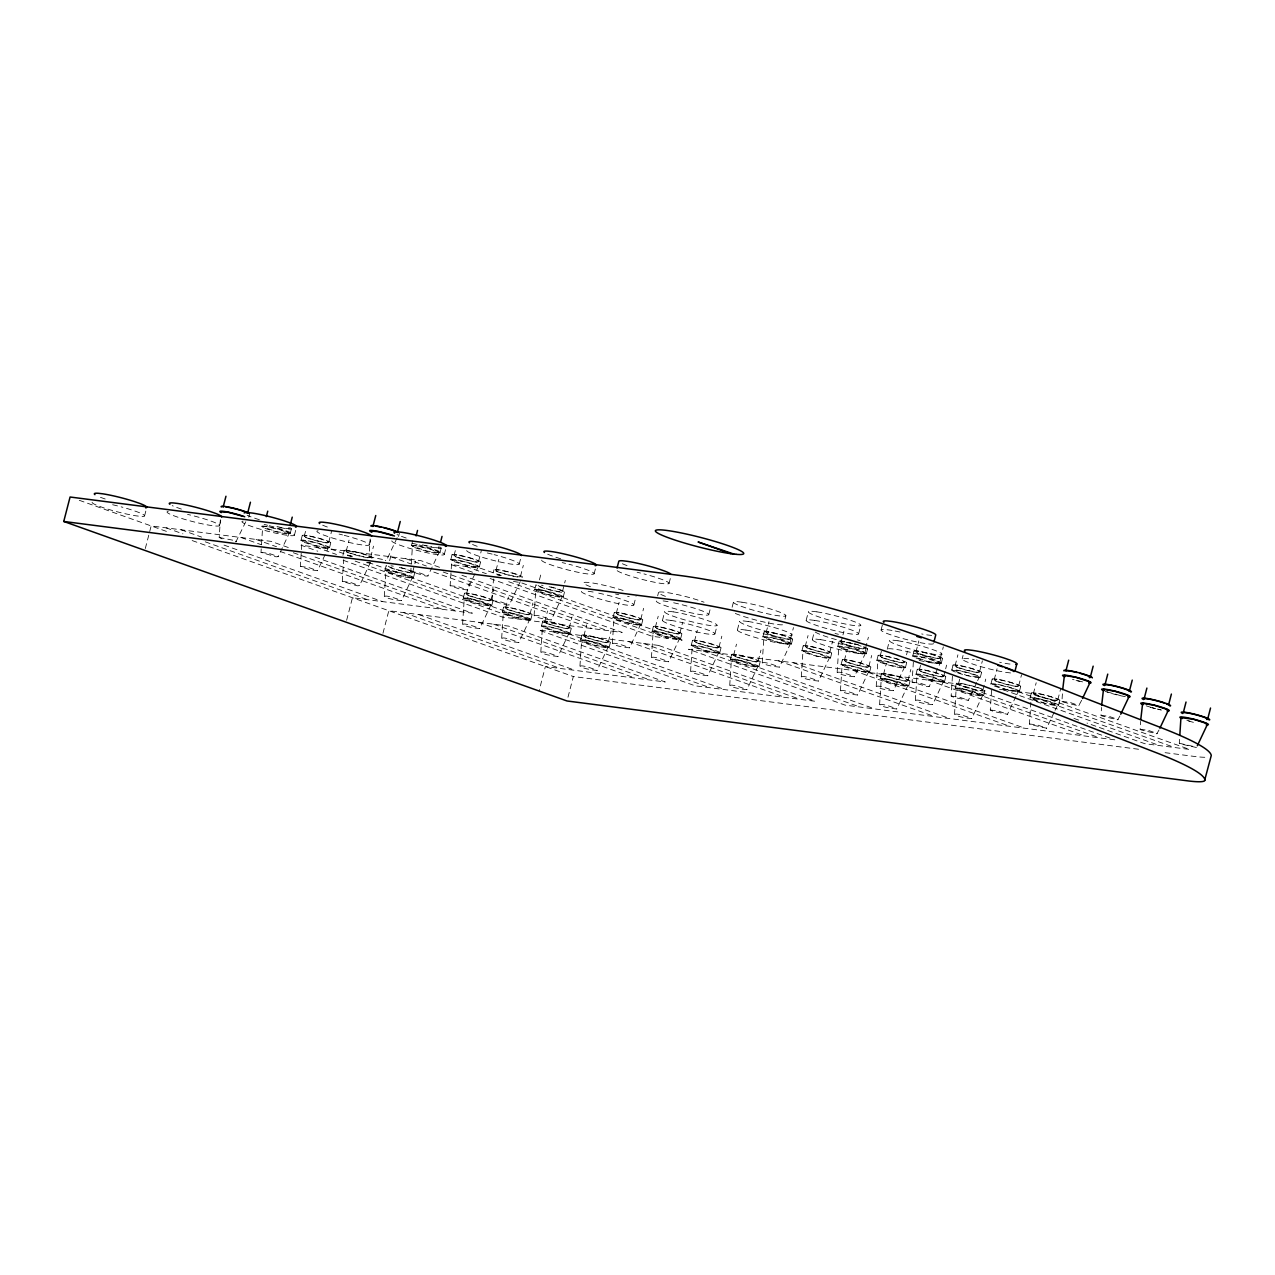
<?xml version="1.0" encoding="UTF-8"?>
<svg xmlns="http://www.w3.org/2000/svg" width="1275" height="1275" viewBox="0 0 1275 1275"><rect width="100%" height="100%" fill="white"/><g stroke="black" fill="none" stroke-linecap="round" stroke-linejoin="round"><path stroke-width="0.75" stroke-dasharray="5 3.75" d="M222.073 538.863L219.204 537.46L220.352 519.738M282.412 547.692L278.189 556.649L276.022 556.808L261.008 552.378L261.391 546.465M261.518 544.489L262.65 526.75L266.013 526.527L280.261 529.762L289.186 533.364L283.273 545.907M325.157 554.577L317.555 570.69L309.442 569.654L300.358 566.403L302.016 540.791L314.527 542.401L327.133 546.481L328.536 547.405L326.002 552.776M370.483 562.371L359.486 585.655L357.303 585.799L342.29 581.368L343.692 559.693M371.854 558.131L369.001 556.729L370.148 538.99M384.301 596.349L385.958 570.738L398.469 572.347L412.494 577.352L401.498 600.637C379.121 598.549 379.36 591.536 401.498 600.637M432.209 566.961L427.986 575.918L425.802 576.061L410.789 571.63L411.172 565.717M411.299 563.757L412.447 546.019L415.809 545.796L430.057 549.031L438.967 552.633L433.054 565.16M474.938 573.83L467.335 589.958L459.223 588.907L450.139 585.671L451.796 560.06L464.323 561.669L476.93 565.749L478.332 566.658L475.782 572.045M462.586 624.272L464.243 598.66L476.754 600.27L490.763 605.274L479.767 628.559C457.39 626.471 457.629 619.459 479.767 628.559M520.264 581.623L509.267 604.908L507.099 605.067L492.086 600.637L493.489 578.962M501.665 638.217L503.322 612.606L515.833 614.215L529.842 619.204L518.845 642.504C496.469 640.417 496.708 633.388 518.845 642.504M534.097 615.618L535.755 590.006L548.266 591.616L562.275 596.604L551.278 619.905C528.902 617.817 529.141 610.789 551.278 619.905M540.807 652.178L542.465 626.567L554.976 628.177L568.985 633.165L557.988 656.466C535.612 654.378 535.851 647.365 557.988 656.466M579.95 666.14L581.607 640.528L594.118 642.138L608.127 647.126L597.13 670.427C574.754 668.339 574.993 661.327 597.13 670.427M612.367 643.54L614.024 617.929L626.535 619.538L640.56 624.527L629.563 647.827C607.187 645.74 607.426 638.711 629.563 647.827M651.445 657.47L653.103 631.858L665.614 633.468L679.623 638.472L668.642 661.757C646.266 659.669 646.505 652.657 668.642 661.757M690.588 671.431L692.245 645.819L704.756 647.429L718.765 652.433L707.784 675.718C685.408 673.646 685.647 666.618 707.784 675.718M729.73 685.392L731.388 659.781L743.899 661.39L757.908 666.395L746.927 689.679C724.551 687.607 724.79 680.579 746.927 689.679M762.227 662.825L763.884 637.213L776.395 638.823L790.404 643.811L779.408 667.112C757.031 665.024 757.27 657.996 779.408 667.112M801.306 676.754L802.963 651.143L815.474 652.752L829.483 657.757L818.486 681.041C796.11 678.953 796.349 671.941 818.486 681.041M837.149 672.467L838.807 646.855L851.317 648.465L865.327 653.453L854.346 676.738C831.969 674.666 832.208 667.638 854.346 676.738M840.448 690.715L842.106 665.104L854.617 666.713L868.626 671.718L857.629 695.002C835.253 692.915 835.492 685.902 857.629 695.002M876.228 686.396L877.885 660.785L890.396 662.394L904.405 667.399L893.424 690.683C871.048 688.596 871.287 681.583 893.424 690.683M879.591 704.677L881.248 679.065L893.759 680.675L907.768 685.679L896.771 708.964C874.395 706.892 874.634 699.863 896.771 708.964M940.265 663.096L927.738 661.486L913.729 656.498L926.24 658.107L940.265 663.096L929.268 686.38L927.1 686.54L912.071 682.109L913.474 660.434M915.37 700.357L917.028 674.746L929.539 676.356L943.548 681.36L932.567 704.645C910.191 702.557 910.43 695.544 932.567 704.645M976.793 682.412L968.347 700.326L954.019 697.441L951.15 696.038L952.552 674.363M954.513 714.319L956.17 688.707L968.681 690.317L982.69 695.321L971.709 718.606C949.333 716.534 949.572 709.506 971.709 718.606M1015.936 696.373L1007.489 714.287L993.161 711.402L990.293 710L991.695 688.341M1054.234 712.135L1046.632 728.248L1030.343 724.567L1029.435 723.961L1030.837 702.302M1081.662 700.294L1078.586 705.904L1062.84 701.983L1061.932 701.393L1062.569 691.544M1119.88 716.024L1117.665 719.849L1101.903 715.928L1101.01 715.323L1101.52 707.45M1159.023 729.985L1156.808 733.81L1141.045 729.89L1140.153 729.284L1140.663 721.411M1196.476 747.533L1180.188 743.851L1179.295 743.245L1179.55 739.309M144.569 515.929L145.892 510.797M145.318 548.505L151.151 525.938L271.033 541.365L289.68 548.011M219.491 525.571L221.707 517.012M248.768 517.236L249.613 513.968M290.142 533.763L291.401 528.886M294.413 535.213L296.629 526.655M300.996 540.361L302.255 535.468M304.263 536.201L306.159 528.854M328.759 542.194L331.596 531.181M329.492 547.804L330.751 542.911M342.927 555.31L344.202 550.418M346.21 551.151L349.047 540.154M346.625 620.303L352.458 597.736L472.34 613.163L312.04 555.98M369.336 544.855L371.551 536.297M370.69 557.143L373.527 546.146M384.938 570.292L386.213 565.415M389.64 560.633L391.058 555.135M398.549 536.488L399.394 533.237M382.962 633.277L388.811 610.709L508.693 626.137L665.263 681.982L545.381 666.554L539.054 691.002M411.427 545.572L412.702 540.68M412.702 572.124L415.538 561.127M413.435 577.75L414.71 572.857M439.923 553.031L441.182 548.138M444.274 554.498L446.043 547.644M450.792 559.613L452.051 554.721M454.059 555.454L455.956 548.123M463.223 598.214L464.483 593.337M466.491 594.07L469.343 583.058M478.539 561.446L481.392 550.449M479.273 567.072L480.547 562.179M493.138 572.937L493.983 569.686M495.991 570.419L498.844 559.406M490.971 600.047L493.823 589.05M491.72 605.673L492.979 600.78M502.302 612.159L503.561 607.267M505.569 608L508.406 597.003M519.196 564.14L520.965 557.287M520.471 576.412L523.324 565.399M534.735 589.56L535.994 584.667M530.049 613.992L532.902 602.995M539.421 579.902L540.855 574.403M530.798 619.618L532.058 614.725M541.445 626.121L542.704 621.228M544.712 621.961L547.549 610.964M562.482 591.393L565.335 580.396M563.231 597.019L564.49 592.126M569.192 627.953L572.045 616.957M569.941 633.579L571.2 628.687M594.118 573.782L596.333 565.223M580.587 640.082L581.846 635.189M567.981 697.218L573.336 676.531L1141.412 749.62M583.854 635.922L586.691 624.925M613.004 617.482L614.279 612.59M608.334 641.915L611.187 630.918M616.287 613.323L619.124 602.326M609.083 647.541L610.342 642.648M633.834 605.019L636.034 596.477M640.767 619.315L643.62 608.318M641.5 624.941L642.775 620.048M657.645 595.887L658.522 592.461M652.083 631.428L653.358 626.535M655.35 627.268L658.203 616.255M669.04 583.424L670.825 576.571M662.474 620.303L664.689 611.745M679.846 633.245L682.683 622.248M680.579 638.871L681.854 633.978M691.225 645.389L692.5 640.496M694.492 641.229L697.345 630.217M708.757 614.662L710.972 606.103M714.908 633.946L717.124 625.387M718.988 647.222L721.825 636.209M719.722 652.832L720.997 647.939M732.121 607.235L733.46 602.103M737.396 629.946L739.612 621.387M730.368 659.35L731.643 654.457M733.635 655.191L736.488 644.178M762.864 636.767L764.123 631.874M758.131 661.183L760.968 650.17M766.132 632.607L768.984 621.61M758.864 666.793L760.139 661.916M785.002 619.172L785.894 615.745M790.612 638.6L793.464 627.587M789.831 643.588L792.046 635.03M791.361 644.226L792.62 639.333M806.167 620.303L808.382 611.745M801.943 650.696L803.202 645.819M805.21 646.553L808.047 635.54M812.318 639.588L814.087 632.735M829.69 652.529L832.543 641.532M830.439 658.155L831.698 653.262M837.787 646.409L839.062 641.516M841.054 642.249L842.488 636.751M842.95 634.918L843.907 631.252M841.086 664.673L842.345 659.781M844.353 660.514L847.19 649.501M858.601 633.946L860.816 625.387M865.55 648.242L868.387 637.229M864.753 653.23L866.538 646.393M866.283 653.868L867.542 648.975M868.833 666.506L871.686 655.493M869.582 672.116L870.841 667.223M881.089 629.946L882.427 624.814M876.865 660.338L878.124 655.462M880.133 656.195L882.029 648.847M887.241 649.23L889.456 640.672M880.228 678.635L881.487 673.742M883.495 674.475L886.332 663.462M906.525 654.84L907.465 651.174M905.362 667.797L906.621 662.904M912.709 656.051L913.984 651.158M907.975 680.467L910.828 669.455M915.992 651.892L918.829 640.895M908.724 686.077L909.983 681.201M916.008 674.316L917.267 669.423M919.275 670.156L921.172 662.809M940.472 657.884L943.325 646.871M939.691 662.873L941.906 654.314M941.205 663.51L942.48 658.617M943.771 676.133L945.189 670.634M945.668 668.801L946.608 665.136M944.504 681.758L945.763 676.866M951.788 669.981L953.062 665.104M955.055 665.837L957.907 654.824M962.179 658.872L963.055 655.446M955.15 688.277L956.409 683.384M958.418 684.117L960.314 676.77M979.551 671.813L982.387 660.817M980.284 677.439L981.559 672.547M982.913 690.11L985.75 679.097M983.647 695.72L984.906 690.827M990.93 683.958L992.205 679.065M994.197 679.798L997.05 668.785M1018.693 685.775L1021.53 674.778M1019.426 691.401L1020.701 686.508M1030.072 697.919L1031.348 693.026M1033.34 693.759L1036.192 682.747M1057.836 699.752L1060.672 688.739M1058.569 705.362L1059.844 700.469M235.859 541.987L247.382 518.463M397.178 537.715L386.182 561L385.289 560.41M977.638 680.627L979.327 677.041L974.929 674.873L960.362 670.937L952.808 670.427L966.817 675.431L979.327 677.041M1016.781 694.588L1018.47 691.002L1014.055 688.835L999.504 684.898L991.95 684.388L1005.959 689.393L1018.47 691.002M1055.078 710.334L1057.612 704.963L1056.226 704.039L1043.603 699.959L1031.092 698.349L1045.102 703.354L1057.612 704.963M219.204 537.46L233.532 540.345M289.186 533.364L276.675 531.755L262.65 526.75M261.008 552.378L269.105 553.414L278.189 556.649M328.536 547.405L316.025 545.796L302.016 540.791M300.358 566.403L308.47 567.455L317.555 570.69M369.001 556.729L383.329 559.597M342.29 581.368L350.402 582.42L359.486 585.655M438.967 552.633L426.456 551.023L412.447 546.019M410.789 571.63L418.901 572.682L427.986 575.918M412.494 577.352L399.968 575.742L385.958 570.738M478.332 566.658L465.805 565.048L451.796 560.06M450.139 585.671L458.251 586.707L467.335 589.958M492.086 600.637L500.198 601.673L509.267 604.908M490.763 605.274L478.252 603.665L464.243 598.66M562.275 596.604L549.764 594.995L535.755 590.006M529.842 619.204L517.331 617.594L503.322 612.606M568.985 633.165L556.474 631.555L542.465 626.567M640.56 624.527L628.033 622.917L614.024 617.929M608.127 647.126L595.616 645.517L581.607 640.528M679.623 638.472L667.112 636.863L653.103 631.858M718.765 652.433L706.254 650.824L692.245 645.819M790.404 643.811L777.893 642.202L763.884 637.213M757.908 666.395L745.397 664.785L731.388 659.781M829.483 657.757L816.972 656.147L802.963 651.143M865.327 653.453L852.816 651.844L838.807 646.855M868.626 671.718L856.115 670.108L842.106 665.104M904.405 667.399L891.894 665.789L877.885 660.785M912.071 682.109L920.183 683.145L929.268 686.38M907.768 685.679L895.257 684.069L881.248 679.065M943.548 681.36L931.037 679.75L917.028 674.746M951.15 696.038L959.262 697.09L968.347 700.326M982.69 695.321L970.179 693.712L956.17 688.707M990.293 710L998.405 711.052L1007.489 714.287M1061.932 701.393L1070.044 702.429L1079.128 705.665M1029.435 723.961L1037.547 725.013L1046.632 728.248M1101.01 715.323L1109.122 716.375L1118.191 719.61M1140.153 729.284L1148.265 730.336L1157.333 733.571M1179.295 743.245L1195.567 746.943M367.12 562.594L369.638 562.721M588.189 591.281L589.847 591.472A27.094 2.885 14.5 0 1 593.481 592.094M627.587 596.365L629.228 596.572M663.127 600.923L664.769 601.115A27.094 2.885 14.5 0 1 668.403 601.736M931.674 635.46L927.292 634.934A27.094 2.885 14.5 0 1 921.682 633.946M1010.023 664.052L1008.366 663.861A27.094 2.885 14.5 0 1 999.616 662.235M1010.549 672.945L1006.15 672.419A27.094 2.885 14.5 0 1 974.323 664.61L969.08 662.761A27.094 2.885 14.5 0 1 966.243 658.442L970.626 658.968A27.094 2.885 14.5 0 1 974.259 659.573M999.457 689.281L1033.164 693.616L1189.734 749.477L1144.791 743.692L1087.001 723.068M1114.812 739.835L845.086 705.123L688.516 649.262L958.242 683.974L1112.947 739.165M1165.079 752.68L1194.659 756.473A71.161 7.554 14.5 0 0 1208.381 757.127M497.091 574.786L499.896 575.28M347.31 555.533L351.502 556.251M517.682 577.033L514.686 576.507A14.726 1.562 14.5 0 1 500.438 572.778L497.617 571.774A14.726 1.562 14.5 0 1 496.278 569.479L498.7 569.782A14.726 1.562 14.5 0 1 516.024 574.053A14.726 1.562 14.5 0 1 521.794 577.384M513.427 581.4L516.502 581.942A14.726 1.562 14.5 0 0 518.925 582.245M367.981 557.781L364.905 557.239A14.726 1.562 14.5 0 1 350.657 553.509L347.82 552.521A14.726 1.562 14.5 0 1 346.497 550.21L348.92 550.513A14.726 1.562 14.5 0 1 364.602 554.274A14.726 1.562 14.5 0 1 372.698 557.876M1125.331 696.628L1122.351 696.086A14.726 1.562 14.5 0 1 1111.465 693.409M366.626 562.658L366.706 562.673A14.726 1.562 14.5 0 0 369.128 562.976M1082.571 681.886L1072.498 679.384M1119.992 695.449L1107.067 691.879M1157.477 709.043L1160.776 709.793M1152.425 707.737L1155.819 708.677M1146.209 705.84L1150.719 707.274M1186.866 720.279L1189.862 721.236M857.453 639.859L860.067 640.767M627.045 565.574L625.722 565.112A27.094 2.885 14.5 0 1 621.786 563.47M701.441 601.29L704.071 602.214M477.201 546.29L475.862 545.827A27.094 2.885 14.5 0 1 471.925 544.186M406.199 538.034L400.94 536.185A27.094 2.885 14.5 0 1 397.003 534.544M327.34 527.005L326.017 526.543A27.094 2.885 14.5 0 1 322.081 524.902M181.417 509.108L176.157 507.259A27.094 2.885 14.5 0 1 172.221 505.617M105.188 499.003L101.235 497.617A27.094 2.885 14.5 0 1 97.298 495.975M1105.266 691.369L1108.102 692.357M957.812 672.929L958.242 673.072A14.726 1.562 14.5 0 0 972.49 676.802L975.566 677.36A14.726 1.562 14.5 0 0 976.666 675.352A14.726 1.562 14.5 0 0 956.505 670.076L954.082 669.773A14.726 1.562 14.5 0 0 955.421 672.084M1018.183 691.688L1174.753 747.548M1003.202 689.759L1159.772 745.62M1073.948 718.415L1079.543 720.423M943.261 682.045L1099.831 737.906M928.28 680.117L1084.85 735.978M868.339 672.403L1024.909 728.264M853.342 670.475L1009.912 726.336M793.401 662.761L949.971 718.622M778.419 660.832L934.989 716.693M501.33 575.663L480.834 568.363L450.856 564.506L473.232 572.475M521.842 582.978L682.141 640.162L652.163 636.305L489.998 578.467M718.478 653.119L875.048 708.98M465.837 566.435L486.349 573.734M508.709 581.719L667.144 638.233M703.497 651.19L860.067 707.051M439.524 567.295L420.893 560.649L301.012 545.222L317.778 551.198M461.901 575.264L622.184 632.448L502.302 617.02L340.154 559.183M405.896 558.721L426.408 566.02M443.174 572.013L607.203 630.519M643.556 643.492L800.126 699.337M390.915 556.793L411.427 564.092M433.787 572.077L592.222 628.591M628.575 641.564L785.145 697.409M330.974 549.079L351.486 556.378M368.252 562.371L532.281 620.877M568.634 633.85L725.204 689.695M315.993 547.15L336.488 554.466M355.135 561.112L517.299 618.949M553.637 631.922L710.207 687.767M256.052 539.437L276.548 546.752M293.33 552.728L457.358 611.235M493.696 624.208L650.266 680.053M241.071 537.508L261.566 544.823M280.213 551.469L442.361 609.307M478.715 622.28L635.285 678.125M181.13 529.794L201.625 537.11M224.002 545.078L382.42 601.593M418.774 614.566L575.344 670.411M166.132 527.866L182.915 533.842M205.275 541.827L367.439 599.664M403.793 612.637L560.363 668.482M79.289 500.294L169.798 532.583M192.158 540.552L573.336 676.531M235.492 541.142L236.401 541.748M391.823 540.855A27.094 2.885 14.5 0 0 398.724 544.744L403.984 546.592A27.094 2.885 14.5 0 0 435.811 554.402L440.21 554.928A27.094 2.885 14.5 0 0 437.373 550.593L432.113 548.76A27.094 2.885 14.5 0 0 419.156 544.983M412.335 543.309A27.094 2.885 14.5 0 1 417.451 544.537M933.539 643.588A27.094 2.885 14.5 0 1 929.475 644.018L925.076 643.492A27.094 2.885 14.5 0 1 893.249 635.683L887.99 633.85A27.094 2.885 14.5 0 1 885.153 629.515L889.552 630.041A27.094 2.885 14.5 0 1 893.185 630.663M895.162 631.029A27.094 2.885 14.5 0 1 901.584 632.4M92.119 502.286A27.094 2.885 14.5 0 0 99.02 506.175L104.279 508.024A27.094 2.885 14.5 0 0 136.106 515.833L140.505 516.359A27.094 2.885 14.5 0 0 137.668 512.024L132.409 510.191A27.094 2.885 14.5 0 0 121.157 506.86M112.63 504.741A27.094 2.885 14.5 0 1 119.452 506.414M243.158 521.092A27.094 2.885 14.5 0 0 248.88 525.459L254.139 527.308A27.094 2.885 14.5 0 0 285.951 535.117L290.349 535.643A27.094 2.885 14.5 0 0 287.512 531.308L282.269 529.476A27.094 2.885 14.5 0 0 269.296 525.698M264.164 524.423A27.094 2.885 14.5 0 1 267.591 525.268M318.081 530.735A27.094 2.885 14.5 0 0 323.802 535.102L329.062 536.95A27.094 2.885 14.5 0 0 360.889 544.76L365.272 545.286A27.094 2.885 14.5 0 0 362.451 540.951L357.191 539.118A27.094 2.885 14.5 0 0 344.234 535.341M339.086 534.066A27.094 2.885 14.5 0 1 342.513 534.91M541.684 560.123A27.094 2.885 14.5 0 0 548.585 564.028L553.844 565.877A27.094 2.885 14.5 0 0 585.655 573.686L590.054 574.212A27.094 2.885 14.5 0 0 587.217 569.877L581.974 568.044A27.094 2.885 14.5 0 0 569.001 564.267M562.179 562.594A27.094 2.885 14.5 0 1 565.574 563.407M919.179 660.418A27.094 2.885 14.5 0 0 931.228 662.777L935.627 663.303A27.094 2.885 14.5 0 0 932.79 658.968L927.531 657.135A27.094 2.885 14.5 0 0 895.703 649.326L891.305 648.8A27.094 2.885 14.5 0 0 888.42 648.768M782.499 624.782A27.094 2.885 14.5 0 1 779.615 624.734L775.216 624.208A27.094 2.885 14.5 0 1 743.389 616.399L738.145 614.566A27.094 2.885 14.5 0 1 735.34 613.434M858.521 644.576A27.094 2.885 14.5 0 1 854.887 643.971M852.911 643.588A27.094 2.885 14.5 0 1 846.472 642.217M844.799 641.819A27.094 2.885 14.5 0 1 826.694 636.767L821.435 634.918A27.094 2.885 14.5 0 1 815.139 631.954M835.029 633.484A27.094 2.885 14.5 0 1 838.424 634.297M656.306 601.019A27.094 2.885 14.5 0 0 663.207 604.924L668.467 606.757A27.094 2.885 14.5 0 0 700.294 614.566L704.692 615.092A27.094 2.885 14.5 0 0 701.856 610.773L696.596 608.924A27.094 2.885 14.5 0 0 670.379 602.103M665.423 596.365A27.094 2.885 14.5 0 1 662.586 592.03L666.984 592.556A27.094 2.885 14.5 0 1 698.812 600.366M466.762 550.497A27.094 2.885 14.5 0 0 473.662 554.386L478.906 556.235A27.094 2.885 14.5 0 0 510.733 564.044L515.132 564.57A27.094 2.885 14.5 0 0 512.295 560.235L507.036 558.402A27.094 2.885 14.5 0 0 494.078 554.625M487.257 552.952A27.094 2.885 14.5 0 1 492.373 554.179M168.236 511.45A27.094 2.885 14.5 0 0 173.958 515.817L179.201 517.666A27.094 2.885 14.5 0 0 211.028 525.475L215.427 526.001A27.094 2.885 14.5 0 0 212.59 521.666L207.331 519.833A27.094 2.885 14.5 0 0 187.553 514.383M581.384 591.377A27.094 2.885 14.5 0 0 588.285 595.282L593.544 597.114A27.094 2.885 14.5 0 0 625.372 604.924L629.77 605.45A27.094 2.885 14.5 0 0 626.933 601.131L621.674 599.282A27.094 2.885 14.5 0 0 596.987 592.779M617.212 570.706A27.094 2.885 14.5 0 0 623.507 573.67L628.766 575.519A27.094 2.885 14.5 0 0 660.593 583.328L664.976 583.854A27.094 2.885 14.5 0 0 662.155 579.519L656.896 577.687A27.094 2.885 14.5 0 0 643.939 573.909M637.102 572.236A27.094 2.885 14.5 0 1 640.496 573.049M618.837 594.74A27.094 2.885 14.5 0 1 615.538 594.007M590.5 586.723A27.094 2.885 14.5 0 1 587.663 582.388L592.062 582.914A27.094 2.885 14.5 0 1 623.889 590.723M259.351 519.706A27.094 2.885 14.5 0 1 256.339 518.75L251.095 516.901A27.094 2.885 14.5 0 1 247.159 515.259M560.649 558.753A27.094 2.885 14.5 0 1 556.043 557.318L550.8 555.47A27.094 2.885 14.5 0 1 546.863 553.828M976.236 659.956A27.094 2.885 14.5 0 1 979.375 660.593M1193.4 722.335A14.726 1.562 14.5 0 1 1186.388 720.279M289.871 527.675A14.726 1.562 14.5 0 1 286.684 528.79L283.608 528.248A14.726 1.562 14.5 0 1 276.388 526.575M288.676 527.611A12.702 1.355 14.5 0 1 275.113 526.001M439.668 546.927A14.726 1.562 14.5 0 1 436.464 548.059L433.404 547.501A14.726 1.562 14.5 0 1 429.882 546.752M426.169 545.827A14.726 1.562 14.5 0 1 422.503 544.823M438.457 546.863A12.702 1.355 14.5 0 1 431.253 546.816M428.113 546.098A12.702 1.355 14.5 0 1 424.91 545.27M984.619 690.349A14.726 1.562 14.5 0 1 980.188 690.747L977.112 690.205A14.726 1.562 14.5 0 1 962.88 686.476L960.043 685.472A14.726 1.562 14.5 0 1 958.704 683.177L961.127 683.464A14.726 1.562 14.5 0 1 983.392 689.632M863.318 646.999A12.702 1.355 14.5 0 1 861.294 648.337A12.702 1.355 14.5 0 1 844.672 644.034A12.702 1.355 14.5 0 1 843.811 641.931M846.17 642.281A12.702 1.355 14.5 0 1 855.334 644.385M858.41 645.278A12.702 1.355 14.5 0 1 861.135 646.17M863.924 646.871A14.726 1.562 14.5 0 1 862.824 648.879L859.764 648.337A14.726 1.562 14.5 0 1 845.516 644.608L842.679 643.604A14.726 1.562 14.5 0 1 841.357 641.309L843.779 641.612A14.726 1.562 14.5 0 1 850.361 642.919M854.075 643.827A14.726 1.562 14.5 0 1 857.74 644.847M1079.766 681.392A14.726 1.562 14.5 0 1 1076.052 680.483M347.645 555.406A14.726 1.562 14.5 0 1 354.243 556.713M497.441 574.658A14.726 1.562 14.5 0 1 500.517 575.216M1161.493 710.048A14.726 1.562 14.5 0 1 1157.971 709.298M1154.257 708.374A14.726 1.562 14.5 0 1 1150.608 707.37M399.282 567.455A12.702 1.355 14.5 0 1 412.749 572.268A12.702 1.355 14.5 0 1 399.489 570.276A12.702 1.355 14.5 0 1 388.333 565.813M390.963 565.829A12.702 1.355 14.5 0 1 393.322 566.18M401.227 567.726A14.726 1.562 14.5 0 1 413.913 572.045A14.726 1.562 14.5 0 1 409.992 572.778L406.916 572.22A14.726 1.562 14.5 0 1 392.668 568.507L389.831 567.502A14.726 1.562 14.5 0 1 386.5 565.909M549.063 586.707A12.702 1.355 14.5 0 1 562.148 591.791A12.702 1.355 14.5 0 1 543.278 587.759A12.702 1.355 14.5 0 1 543.102 585.432M551.023 586.978A14.726 1.562 14.5 0 1 563.709 591.297A14.726 1.562 14.5 0 1 559.773 592.03L556.697 591.488A14.726 1.562 14.5 0 1 542.449 587.759L539.628 586.771A14.726 1.562 14.5 0 1 536.281 585.161M741.907 602.198L737.524 601.673A27.094 2.885 14.5 0 0 740.361 606.008L745.604 607.84A27.094 2.885 14.5 0 0 777.431 615.65L781.83 616.176A27.094 2.885 14.5 0 0 778.993 611.857L773.734 610.008A27.094 2.885 14.5 0 0 741.907 602.198M816.845 611.841L812.446 611.315A27.094 2.885 14.5 0 0 815.283 615.65L820.526 617.482A27.094 2.885 14.5 0 0 852.353 625.292L856.752 625.818A27.094 2.885 14.5 0 0 853.915 621.499L848.672 619.65A27.094 2.885 14.5 0 0 816.845 611.841M814.629 620.399L810.231 619.873A27.094 2.885 14.5 0 0 813.067 624.208L818.327 626.041A27.094 2.885 14.5 0 0 850.138 633.85L854.537 634.376A27.094 2.885 14.5 0 0 851.7 630.057L846.457 628.208A27.094 2.885 14.5 0 0 814.629 620.399M673.136 611.841L668.753 611.315A27.094 2.885 14.5 0 0 671.574 615.65L676.834 617.482A27.094 2.885 14.5 0 0 708.661 625.292L713.06 625.818A27.094 2.885 14.5 0 0 710.223 621.499L704.963 619.65A27.094 2.885 14.5 0 0 673.136 611.841M748.074 621.483L743.676 620.957A27.094 2.885 14.5 0 0 746.512 625.276L751.756 627.125A27.094 2.885 14.5 0 0 783.583 634.934L787.982 635.46A27.094 2.885 14.5 0 0 785.145 631.125L779.886 629.292A27.094 2.885 14.5 0 0 748.074 621.483M897.919 640.767L893.52 640.241A27.094 2.885 14.5 0 0 896.357 644.56L901.616 646.409A27.094 2.885 14.5 0 0 933.443 654.218L937.842 654.744A27.094 2.885 14.5 0 0 935.005 650.409L929.746 648.577A27.094 2.885 14.5 0 0 897.919 640.767M670.921 620.399L666.538 619.873A27.094 2.885 14.5 0 0 669.375 624.192L674.618 626.041A27.094 2.885 14.5 0 0 706.446 633.85L710.844 634.376A27.094 2.885 14.5 0 0 708.008 630.041L702.748 628.208A27.094 2.885 14.5 0 0 670.921 620.399M745.859 630.041L741.46 629.515A27.094 2.885 14.5 0 0 744.297 633.834L749.557 635.683A27.094 2.885 14.5 0 0 781.368 643.492L785.767 644.018A27.094 2.885 14.5 0 0 782.93 639.683L777.686 637.851A27.094 2.885 14.5 0 0 745.859 630.041M820.781 639.683L816.383 639.158A27.094 2.885 14.5 0 0 819.219 643.477L824.479 645.325A27.094 2.885 14.5 0 0 856.306 653.135L860.689 653.661A27.094 2.885 14.5 0 0 857.868 649.326L852.608 647.493A27.094 2.885 14.5 0 0 820.781 639.683M266.363 526.4L263.941 526.113A14.726 1.562 14.5 0 0 265.264 528.408L268.101 529.412A14.726 1.562 14.5 0 0 282.349 533.141L285.425 533.683A14.726 1.562 14.5 0 0 286.508 531.675A14.726 1.562 14.5 0 0 266.363 526.4M416.144 545.668L413.722 545.365A14.726 1.562 14.5 0 0 415.06 547.676L417.881 548.664A14.726 1.562 14.5 0 0 432.129 552.394L435.205 552.936A14.726 1.562 14.5 0 0 436.289 550.943A14.726 1.562 14.5 0 0 416.144 545.668M306.972 535.548L304.55 535.261A14.726 1.562 14.5 0 0 305.888 537.556L308.709 538.56A14.726 1.562 14.5 0 0 322.957 542.289L326.033 542.831A14.726 1.562 14.5 0 0 327.133 540.823A14.726 1.562 14.5 0 0 306.972 535.548M456.769 554.816L454.346 554.513A14.726 1.562 14.5 0 0 455.685 556.824L458.506 557.812A14.726 1.562 14.5 0 0 472.754 561.542L475.83 562.084A14.726 1.562 14.5 0 0 476.914 560.092A14.726 1.562 14.5 0 0 456.769 554.816M305.713 540.441L303.291 540.138A14.726 1.562 14.5 0 0 304.629 542.449L307.45 543.437A14.726 1.562 14.5 0 0 321.698 547.166L324.774 547.724A14.726 1.562 14.5 0 0 325.858 545.716A14.726 1.562 14.5 0 0 305.713 540.441M455.51 559.709L453.071 559.406A14.726 1.562 14.5 0 0 454.41 561.701L457.247 562.705A14.726 1.562 14.5 0 0 471.495 566.435L474.555 566.977A14.726 1.562 14.5 0 0 475.655 564.968A14.726 1.562 14.5 0 0 455.51 559.709M389.656 570.387L387.233 570.084A14.726 1.562 14.5 0 0 388.572 572.395L391.409 573.383A14.726 1.562 14.5 0 0 405.641 577.113L408.717 577.671A14.726 1.562 14.5 0 0 409.817 575.663A14.726 1.562 14.5 0 0 389.656 570.387M539.452 589.656L537.03 589.353A14.726 1.562 14.5 0 0 538.369 591.648L541.19 592.652A14.726 1.562 14.5 0 0 555.438 596.381L558.514 596.923A14.726 1.562 14.5 0 0 559.597 594.915A14.726 1.562 14.5 0 0 539.452 589.656M469.2 593.417L466.777 593.114A14.726 1.562 14.5 0 0 468.116 595.425L470.937 596.429A14.726 1.562 14.5 0 0 485.185 600.143L488.261 600.7A14.726 1.562 14.5 0 0 489.361 598.692A14.726 1.562 14.5 0 0 469.2 593.417M618.997 612.685L616.574 612.383A14.726 1.562 14.5 0 0 617.897 614.678L620.734 615.682A14.726 1.562 14.5 0 0 634.982 619.411L638.058 619.953A14.726 1.562 14.5 0 0 639.142 617.945A14.726 1.562 14.5 0 0 618.997 612.685M768.841 631.97L766.418 631.667A14.726 1.562 14.5 0 0 767.757 633.962L770.578 634.966A14.726 1.562 14.5 0 0 784.826 638.695L787.902 639.237A14.726 1.562 14.5 0 0 789.002 637.229A14.726 1.562 14.5 0 0 768.841 631.97M918.701 651.254L916.279 650.951A14.726 1.562 14.5 0 0 917.602 653.246L920.438 654.25A14.726 1.562 14.5 0 0 934.687 657.98L937.762 658.522A14.726 1.562 14.5 0 0 938.846 656.513A14.726 1.562 14.5 0 0 918.701 651.254M467.941 598.31L465.518 598.007A14.726 1.562 14.5 0 0 466.857 600.318L469.678 601.306A14.726 1.562 14.5 0 0 483.926 605.035L487.002 605.593A14.726 1.562 14.5 0 0 488.086 603.585A14.726 1.562 14.5 0 0 467.941 598.31M617.722 617.578L615.299 617.275A14.726 1.562 14.5 0 0 616.638 619.57L619.475 620.574A14.726 1.562 14.5 0 0 633.707 624.304L636.783 624.846A14.726 1.562 14.5 0 0 637.883 622.837A14.726 1.562 14.5 0 0 617.722 617.578M767.582 636.863L765.159 636.56A14.726 1.562 14.5 0 0 766.498 638.855L769.319 639.859A14.726 1.562 14.5 0 0 783.567 643.588L786.643 644.13A14.726 1.562 14.5 0 0 787.727 642.122A14.726 1.562 14.5 0 0 767.582 636.863M842.504 646.505L840.082 646.202A14.726 1.562 14.5 0 0 841.42 648.497L844.241 649.501A14.726 1.562 14.5 0 0 858.489 653.23L861.565 653.772A14.726 1.562 14.5 0 0 862.649 651.764A14.726 1.562 14.5 0 0 842.504 646.505M917.426 656.147L915.004 655.844A14.726 1.562 14.5 0 0 916.343 658.139L919.179 659.143A14.726 1.562 14.5 0 0 933.427 662.873L936.488 663.414A14.726 1.562 14.5 0 0 937.587 661.406A14.726 1.562 14.5 0 0 917.426 656.147M508.279 607.362L505.856 607.059A14.726 1.562 14.5 0 0 507.195 609.37L510.016 610.358A14.726 1.562 14.5 0 0 524.264 614.088L527.34 614.63A14.726 1.562 14.5 0 0 528.424 612.637A14.726 1.562 14.5 0 0 508.279 607.362M658.075 626.615L655.653 626.328A14.726 1.562 14.5 0 0 656.976 628.623L659.812 629.627A14.726 1.562 14.5 0 0 674.061 633.34L677.137 633.898A14.726 1.562 14.5 0 0 678.22 631.89A14.726 1.562 14.5 0 0 658.075 626.615M807.92 645.899L805.497 645.612A14.726 1.562 14.5 0 0 806.836 647.907L809.657 648.911A14.726 1.562 14.5 0 0 823.905 652.625L826.981 653.183A14.726 1.562 14.5 0 0 828.065 651.174A14.726 1.562 14.5 0 0 807.92 645.899M882.842 655.541L880.419 655.254A14.726 1.562 14.5 0 0 881.758 657.549L884.595 658.553A14.726 1.562 14.5 0 0 898.827 662.267L901.903 662.825A14.726 1.562 14.5 0 0 903.003 660.817A14.726 1.562 14.5 0 0 882.842 655.541M957.78 665.183L955.358 664.881A14.726 1.562 14.5 0 0 956.68 667.192L959.517 668.196A14.726 1.562 14.5 0 0 973.765 671.909L976.841 672.467A14.726 1.562 14.5 0 0 977.925 670.459A14.726 1.562 14.5 0 0 957.78 665.183M507.02 612.255L504.597 611.952A14.726 1.562 14.5 0 0 505.92 614.247L508.757 615.251A14.726 1.562 14.5 0 0 523.005 618.981L526.081 619.523A14.726 1.562 14.5 0 0 527.165 617.514A14.726 1.562 14.5 0 0 507.02 612.255M656.8 631.508L654.378 631.205A14.726 1.562 14.5 0 0 655.717 633.516L658.538 634.504A14.726 1.562 14.5 0 0 672.786 638.233L675.862 638.791A14.726 1.562 14.5 0 0 676.961 636.783A14.726 1.562 14.5 0 0 656.8 631.508M806.661 650.792L804.238 650.489A14.726 1.562 14.5 0 0 805.561 652.8L808.398 653.788A14.726 1.562 14.5 0 0 822.646 657.518L825.722 658.075A14.726 1.562 14.5 0 0 826.806 656.067A14.726 1.562 14.5 0 0 806.661 650.792M881.583 660.434L879.16 660.131A14.726 1.562 14.5 0 0 880.499 662.442L883.32 663.43A14.726 1.562 14.5 0 0 897.568 667.16L900.644 667.717A14.726 1.562 14.5 0 0 901.728 665.709A14.726 1.562 14.5 0 0 881.583 660.434M547.421 621.323L544.999 621.021A14.726 1.562 14.5 0 0 546.337 623.332L549.158 624.32A14.726 1.562 14.5 0 0 563.407 628.049L566.482 628.591A14.726 1.562 14.5 0 0 567.566 626.599A14.726 1.562 14.5 0 0 547.421 621.323M697.218 640.576L694.795 640.289A14.726 1.562 14.5 0 0 696.118 642.584L698.955 643.588A14.726 1.562 14.5 0 0 713.203 647.317L716.279 647.859A14.726 1.562 14.5 0 0 717.363 645.851A14.726 1.562 14.5 0 0 697.218 640.576M847.062 659.86L844.64 659.573A14.726 1.562 14.5 0 0 845.978 661.868L848.799 662.873A14.726 1.562 14.5 0 0 863.048 666.602L866.123 667.144A14.726 1.562 14.5 0 0 867.207 665.136A14.726 1.562 14.5 0 0 847.062 659.86M921.984 669.502L919.562 669.216A14.726 1.562 14.5 0 0 920.901 671.511L923.738 672.515A14.726 1.562 14.5 0 0 937.97 676.244L941.046 676.786A14.726 1.562 14.5 0 0 942.145 674.778A14.726 1.562 14.5 0 0 921.984 669.502M996.923 679.145L994.5 678.858A14.726 1.562 14.5 0 0 995.823 681.153L998.66 682.157A14.726 1.562 14.5 0 0 1012.908 685.87L1015.984 686.428A14.726 1.562 14.5 0 0 1017.067 684.42A14.726 1.562 14.5 0 0 996.923 679.145M546.162 626.216L543.74 625.913A14.726 1.562 14.5 0 0 545.062 628.208L547.899 629.212A14.726 1.562 14.5 0 0 562.148 632.942L565.223 633.484A14.726 1.562 14.5 0 0 566.307 631.476A14.726 1.562 14.5 0 0 546.162 626.216M695.943 645.469L693.52 645.166A14.726 1.562 14.5 0 0 694.859 647.477L697.68 648.481A14.726 1.562 14.5 0 0 711.928 652.194L715.004 652.752A14.726 1.562 14.5 0 0 716.104 650.744A14.726 1.562 14.5 0 0 695.943 645.469M845.803 664.753L843.381 664.45A14.726 1.562 14.5 0 0 844.703 666.761L847.54 667.749A14.726 1.562 14.5 0 0 861.788 671.479L864.864 672.037A14.726 1.562 14.5 0 0 865.948 670.028A14.726 1.562 14.5 0 0 845.803 664.753M920.725 674.395L918.303 674.092A14.726 1.562 14.5 0 0 919.642 676.403L922.462 677.392A14.726 1.562 14.5 0 0 936.711 681.121L939.787 681.679A14.726 1.562 14.5 0 0 940.87 679.671A14.726 1.562 14.5 0 0 920.725 674.395M995.648 684.038L993.225 683.735A14.726 1.562 14.5 0 0 994.564 686.046L997.385 687.034A14.726 1.562 14.5 0 0 1011.633 690.763L1014.709 691.321A14.726 1.562 14.5 0 0 1015.808 689.313A14.726 1.562 14.5 0 0 995.648 684.038M586.564 635.285L584.141 634.982A14.726 1.562 14.5 0 0 585.48 637.293L588.301 638.281A14.726 1.562 14.5 0 0 602.549 642.01L605.625 642.552A14.726 1.562 14.5 0 0 606.709 640.56A14.726 1.562 14.5 0 0 586.564 635.285M736.36 654.537L733.938 654.25A14.726 1.562 14.5 0 0 735.261 656.545L738.097 657.549A14.726 1.562 14.5 0 0 752.346 661.279L755.406 661.821A14.726 1.562 14.5 0 0 756.505 659.812A14.726 1.562 14.5 0 0 736.36 654.537M886.205 673.822L883.782 673.535A14.726 1.562 14.5 0 0 885.121 675.83L887.942 676.834A14.726 1.562 14.5 0 0 902.19 680.563L905.266 681.105A14.726 1.562 14.5 0 0 906.35 679.097A14.726 1.562 14.5 0 0 886.205 673.822M1036.065 693.106L1033.642 692.819A14.726 1.562 14.5 0 0 1034.965 695.114L1037.802 696.118A14.726 1.562 14.5 0 0 1052.05 699.847L1055.126 700.389A14.726 1.562 14.5 0 0 1056.21 698.381A14.726 1.562 14.5 0 0 1036.065 693.106M585.305 640.178L582.882 639.875A14.726 1.562 14.5 0 0 584.205 642.17L587.042 643.174A14.726 1.562 14.5 0 0 601.29 646.903L604.366 647.445A14.726 1.562 14.5 0 0 605.45 645.437A14.726 1.562 14.5 0 0 585.305 640.178M735.085 659.43L732.663 659.127A14.726 1.562 14.5 0 0 734.002 661.438L736.822 662.442A14.726 1.562 14.5 0 0 751.071 666.156L754.147 666.713A14.726 1.562 14.5 0 0 755.246 664.705A14.726 1.562 14.5 0 0 735.085 659.43M884.946 678.714L882.523 678.412A14.726 1.562 14.5 0 0 883.846 680.722L886.683 681.727A14.726 1.562 14.5 0 0 900.931 685.44L904.007 685.998A14.726 1.562 14.5 0 0 905.091 683.99A14.726 1.562 14.5 0 0 884.946 678.714M959.868 688.357L957.445 688.054A14.726 1.562 14.5 0 0 958.784 690.365L961.605 691.369A14.726 1.562 14.5 0 0 975.853 695.082L978.929 695.64A14.726 1.562 14.5 0 0 980.013 693.632A14.726 1.562 14.5 0 0 959.868 688.357M1034.79 697.999L1032.368 697.696A14.726 1.562 14.5 0 0 1033.706 700.007L1036.527 701.011A14.726 1.562 14.5 0 0 1050.775 704.724L1053.851 705.282A14.726 1.562 14.5 0 0 1054.951 703.274A14.726 1.562 14.5 0 0 1034.79 697.999M658.538 645.421L538.656 629.993L695.226 685.838L815.107 701.266L658.538 645.421M738.066 657.262A12.702 1.355 14.5 0 0 758.019 661.518A12.702 1.355 14.5 0 0 741.588 655.78A12.702 1.355 14.5 0 0 738.066 657.262M770.546 634.679A12.702 1.355 14.5 0 0 790.5 638.934A12.702 1.355 14.5 0 0 774.068 633.197A12.702 1.355 14.5 0 0 770.546 634.679M509.984 610.072A12.702 1.355 14.5 0 0 529.938 614.327A12.702 1.355 14.5 0 0 513.506 608.589A12.702 1.355 14.5 0 0 509.984 610.072M962.832 686.189A12.702 1.355 14.5 0 0 982.786 690.444A12.702 1.355 14.5 0 0 966.354 684.707A12.702 1.355 14.5 0 0 962.832 686.189M998.628 681.87A12.702 1.355 14.5 0 0 1018.582 686.109A12.702 1.355 14.5 0 0 1002.15 680.388A12.702 1.355 14.5 0 0 998.628 681.87M923.69 672.228A12.702 1.355 14.5 0 0 943.643 676.467A12.702 1.355 14.5 0 0 927.212 670.746A12.702 1.355 14.5 0 0 923.69 672.228M848.767 662.586A12.702 1.355 14.5 0 0 868.721 666.841A12.702 1.355 14.5 0 0 852.29 661.103A12.702 1.355 14.5 0 0 848.767 662.586M308.678 538.273A12.702 1.355 14.5 0 0 328.631 542.528A12.702 1.355 14.5 0 0 312.2 536.791A12.702 1.355 14.5 0 0 308.678 538.273M920.407 653.963A12.702 1.355 14.5 0 0 940.36 658.219A12.702 1.355 14.5 0 0 923.929 652.481A12.702 1.355 14.5 0 0 920.407 653.963M350.625 553.222A12.702 1.355 14.5 0 0 370.579 557.478A12.702 1.355 14.5 0 0 354.147 551.74A12.702 1.355 14.5 0 0 350.625 553.222M470.905 596.126A12.702 1.355 14.5 0 0 490.859 600.382A12.702 1.355 14.5 0 0 474.428 594.66A12.702 1.355 14.5 0 0 470.905 596.126M500.406 572.491A12.702 1.355 14.5 0 0 520.359 576.746A12.702 1.355 14.5 0 0 503.928 571.009A12.702 1.355 14.5 0 0 500.406 572.491M659.781 629.34A12.702 1.355 14.5 0 0 679.734 633.579A12.702 1.355 14.5 0 0 663.303 627.858A12.702 1.355 14.5 0 0 659.781 629.34M549.127 624.033A12.702 1.355 14.5 0 0 569.08 628.288A12.702 1.355 14.5 0 0 552.649 622.551A12.702 1.355 14.5 0 0 549.127 624.033M620.702 615.395A12.702 1.355 14.5 0 0 640.656 619.65A12.702 1.355 14.5 0 0 624.224 613.913A12.702 1.355 14.5 0 0 620.702 615.395M887.91 676.547A12.702 1.355 14.5 0 0 907.864 680.802A12.702 1.355 14.5 0 0 891.432 675.065A12.702 1.355 14.5 0 0 887.91 676.547M809.625 648.608A12.702 1.355 14.5 0 0 829.579 652.864A12.702 1.355 14.5 0 0 813.147 647.142A12.702 1.355 14.5 0 0 809.625 648.608M698.923 643.301A12.702 1.355 14.5 0 0 718.877 647.557A12.702 1.355 14.5 0 0 702.445 641.819A12.702 1.355 14.5 0 0 698.923 643.301M1037.77 695.831A12.702 1.355 14.5 0 0 1057.724 700.087A12.702 1.355 14.5 0 0 1041.293 694.349A12.702 1.355 14.5 0 0 1037.77 695.831M959.485 667.893A12.702 1.355 14.5 0 0 979.439 672.148A12.702 1.355 14.5 0 0 963.008 666.427A12.702 1.355 14.5 0 0 959.485 667.893M588.269 637.994A12.702 1.355 14.5 0 0 608.223 642.249A12.702 1.355 14.5 0 0 591.791 636.512A12.702 1.355 14.5 0 0 588.269 637.994M458.474 557.526A12.702 1.355 14.5 0 0 478.428 561.781A12.702 1.355 14.5 0 0 461.996 556.043A12.702 1.355 14.5 0 0 458.474 557.526M884.547 658.251A12.702 1.355 14.5 0 0 904.501 662.506A12.702 1.355 14.5 0 0 888.069 656.784A12.702 1.355 14.5 0 0 884.547 658.251"/><path stroke-width="1.5" d="M1062.697 689.568L1064.418 675.415L1076.1 677.392L1088.707 681.456L1090.109 682.38L1082.507 698.509M1101.648 705.473L1103.497 689.345L1115.179 691.321L1127.785 695.401L1129.188 696.325L1120.725 714.239M1140.79 719.435L1142.639 703.306L1154.321 705.282L1166.928 709.362L1168.33 710.287L1159.868 728.2M1179.805 735.372L1180.953 717.634L1193.464 719.243L1206.07 723.323L1207.473 724.248L1197.321 745.748M1204.843 780.459L1204.923 780.013A213.132 22.647 14.5 0 0 1154.863 752.17L1074.761 721.092A1227.427 130.433 14.5 0 0 1003.584 693.584L978.228 684.181A1227.427 130.433 14.5 0 0 897.584 655.302L880.754 649.628A167.694 17.818 14.5 0 0 672.786 599.84L63.75 521.459L70.077 497.011L679.097 575.392A167.694 17.818 14.5 0 1 887.081 625.164L903.895 630.854A1227.427 130.433 14.5 0 1 984.555 659.717L1009.912 669.136A1227.427 130.433 14.5 0 1 1081.072 696.644L1161.19 727.722A213.132 22.647 14.5 0 1 1211.25 755.565L1204.508 780.842A71.161 7.554 14.5 0 1 1188.332 780.938L567.008 700.979L63.75 521.459M223.109 507.243L225.962 496.246M250.442 502.238L247.605 513.235A12.702 1.355 14.5 0 0 238.967 509.825A12.702 1.355 14.5 0 0 225.866 506.94M266.332 516.662L267.75 511.148M290.349 524.487L292.246 517.14M372.906 526.511L375.758 515.514M400.238 521.491L397.386 532.504A12.702 1.355 14.5 0 0 383.966 527.818M416.128 535.914L417.547 530.416M440.608 541.907L442.027 536.408M617.052 568.06L618.821 561.223A27.094 2.885 14.5 0 1 622.885 560.793L627.284 561.319A27.094 2.885 14.5 0 1 659.111 569.128L664.355 570.961A27.094 2.885 14.5 0 1 670.65 573.941M933.969 641.883L935.738 635.03A27.094 2.885 14.5 0 0 928.853 631.141L923.594 629.292A27.094 2.885 14.5 0 0 891.767 621.483L887.368 620.957A27.094 2.885 14.5 0 0 883.91 622.312M1015.059 670.809L1016.828 663.956M1068.689 660.179L1065.836 671.176A12.702 1.355 14.5 0 1 1076.913 672.483M1090.316 677.168L1093.169 666.156M1107.752 674.108L1104.915 685.121A12.702 1.355 14.5 0 1 1117.585 686.827A12.702 1.355 14.5 0 1 1129.283 691.433M1129.395 691.098L1132.248 680.101M1146.894 688.07L1144.058 699.082A12.702 1.355 14.5 0 1 1150.528 699.369A12.702 1.355 14.5 0 1 1164.123 703.003M1168.538 705.059L1171.39 694.062M1183.678 711.211L1186.037 702.031M1207.68 719.036L1210.533 708.023M220.862 511.849L228.416 512.343L242.983 516.295M1089.28 682.747L1090.109 682.38M1128.359 696.692L1129.188 696.325M1167.502 710.653L1168.33 710.287M1206.644 724.614L1207.473 724.248M392.764 535.548L378.197 531.611L370.658 531.117L372.045 532.026M1005.082 667.702L1007.712 668.61A27.094 2.885 14.5 0 1 1014.008 671.59M733.874 554.083L698.078 541.987L730.926 553.701M1180.953 717.634L1182.339 718.558M1141.81 703.673L1143.197 704.597M1102.668 689.711L1104.054 690.636M1063.589 675.782L1064.976 676.69M445.31 546.401A27.094 2.885 14.5 0 0 439.588 542.034L434.329 540.202A27.094 2.885 14.5 0 0 402.502 532.392L398.103 531.866A27.094 2.885 14.5 0 0 394.644 533.221M145.605 507.832A27.094 2.885 14.5 0 0 139.883 503.466L134.624 501.633A27.094 2.885 14.5 0 0 102.797 493.823L98.398 493.297A27.094 2.885 14.5 0 0 94.94 494.652M295.449 527.117A27.094 2.885 14.5 0 0 289.728 522.75L284.468 520.917A27.094 2.885 14.5 0 0 252.657 513.108L248.258 512.582A27.094 2.885 14.5 0 0 244.194 513.012M469.582 542.863A27.094 2.885 14.5 0 1 473.041 541.508L477.424 542.034A27.094 2.885 14.5 0 1 509.251 549.844L514.51 551.677A27.094 2.885 14.5 0 1 521.411 555.581M595.154 565.686A27.094 2.885 14.5 0 0 589.433 561.319L584.173 559.486A27.094 2.885 14.5 0 0 552.362 551.677L547.963 551.151A27.094 2.885 14.5 0 0 544.505 552.505M169.878 504.294A27.094 2.885 14.5 0 1 173.336 502.94L177.719 503.466A27.094 2.885 14.5 0 1 209.546 511.275L214.806 513.108A27.094 2.885 14.5 0 1 221.707 517.012M319.722 523.579A27.094 2.885 14.5 0 1 323.181 522.224L327.579 522.75A27.094 2.885 14.5 0 1 359.407 530.559L364.65 532.392A27.094 2.885 14.5 0 1 371.551 536.297M997.863 665.343A27.094 2.885 14.5 0 1 1002.453 666.777M1015.649 664.418A27.094 2.885 14.5 0 0 1009.927 660.052L1004.668 658.219A27.094 2.885 14.5 0 0 972.841 650.409L968.458 649.883A27.094 2.885 14.5 0 0 965 651.238M916.773 636.416A27.094 2.885 14.5 0 1 921.379 637.851M1183.312 712.709A12.702 1.355 14.5 0 1 1199.042 715.626A12.702 1.355 14.5 0 1 1206.628 719.467M1209.003 720.008A14.726 1.562 14.5 0 0 1203.233 716.678A14.726 1.562 14.5 0 0 1185.909 712.39L1183.487 712.103A14.726 1.562 14.5 0 0 1182.722 713.506M1206.134 724.853A14.726 1.562 14.5 0 0 1203.457 722.064A14.726 1.562 14.5 0 0 1184.65 717.283L1182.228 716.98A14.726 1.562 14.5 0 0 1181.447 718.399M221.404 507.004A14.726 1.562 14.5 0 1 223.412 506.303L225.834 506.605A14.726 1.562 14.5 0 1 249.326 513.474M221.372 512.614A14.726 1.562 14.5 0 1 222.137 511.195L224.559 511.498A14.726 1.562 14.5 0 1 244.72 516.773M1080.116 673.312A12.702 1.355 14.5 0 1 1089.264 677.615M1064.115 670.937A14.726 1.562 14.5 0 1 1066.123 670.236L1068.546 670.538A14.726 1.562 14.5 0 1 1084.244 674.284A14.726 1.562 14.5 0 1 1092.324 677.902M1088.77 683.002A14.726 1.562 14.5 0 0 1086.093 680.212A14.726 1.562 14.5 0 0 1067.287 675.415L1064.864 675.128A14.726 1.562 14.5 0 0 1064.099 676.547M1130.718 692.07A14.726 1.562 14.5 0 0 1124.948 688.739A14.726 1.562 14.5 0 0 1107.624 684.468L1105.202 684.165A14.726 1.562 14.5 0 0 1104.437 685.583M1127.849 696.931A14.726 1.562 14.5 0 0 1125.172 694.142A14.726 1.562 14.5 0 0 1106.365 689.361L1103.943 689.058A14.726 1.562 14.5 0 0 1103.162 690.476M1166.322 703.816A12.702 1.355 14.5 0 1 1167.82 704.533M1169.86 706.031A14.726 1.562 14.5 0 0 1164.091 702.7A14.726 1.562 14.5 0 0 1146.767 698.429L1144.344 698.142A14.726 1.562 14.5 0 0 1143.579 699.545M1166.992 710.892A14.726 1.562 14.5 0 0 1164.314 708.103A14.726 1.562 14.5 0 0 1145.508 703.322L1143.085 703.019A14.726 1.562 14.5 0 0 1142.304 704.438M375.663 526.192A12.702 1.355 14.5 0 1 380.843 527.101M371.184 526.272A14.726 1.562 14.5 0 1 373.192 525.571L375.615 525.874A14.726 1.562 14.5 0 1 397.88 532.026M371.168 531.882A14.726 1.562 14.5 0 1 371.933 530.464L374.356 530.751A14.726 1.562 14.5 0 1 394.501 536.026M736.073 554.322L728.392 553.334A45.629 4.845 14.5 0 1 657.023 532.663A45.629 4.845 14.5 0 1 706.669 539.054A45.629 4.845 14.5 0 1 736.073 554.322"/></g></svg>
